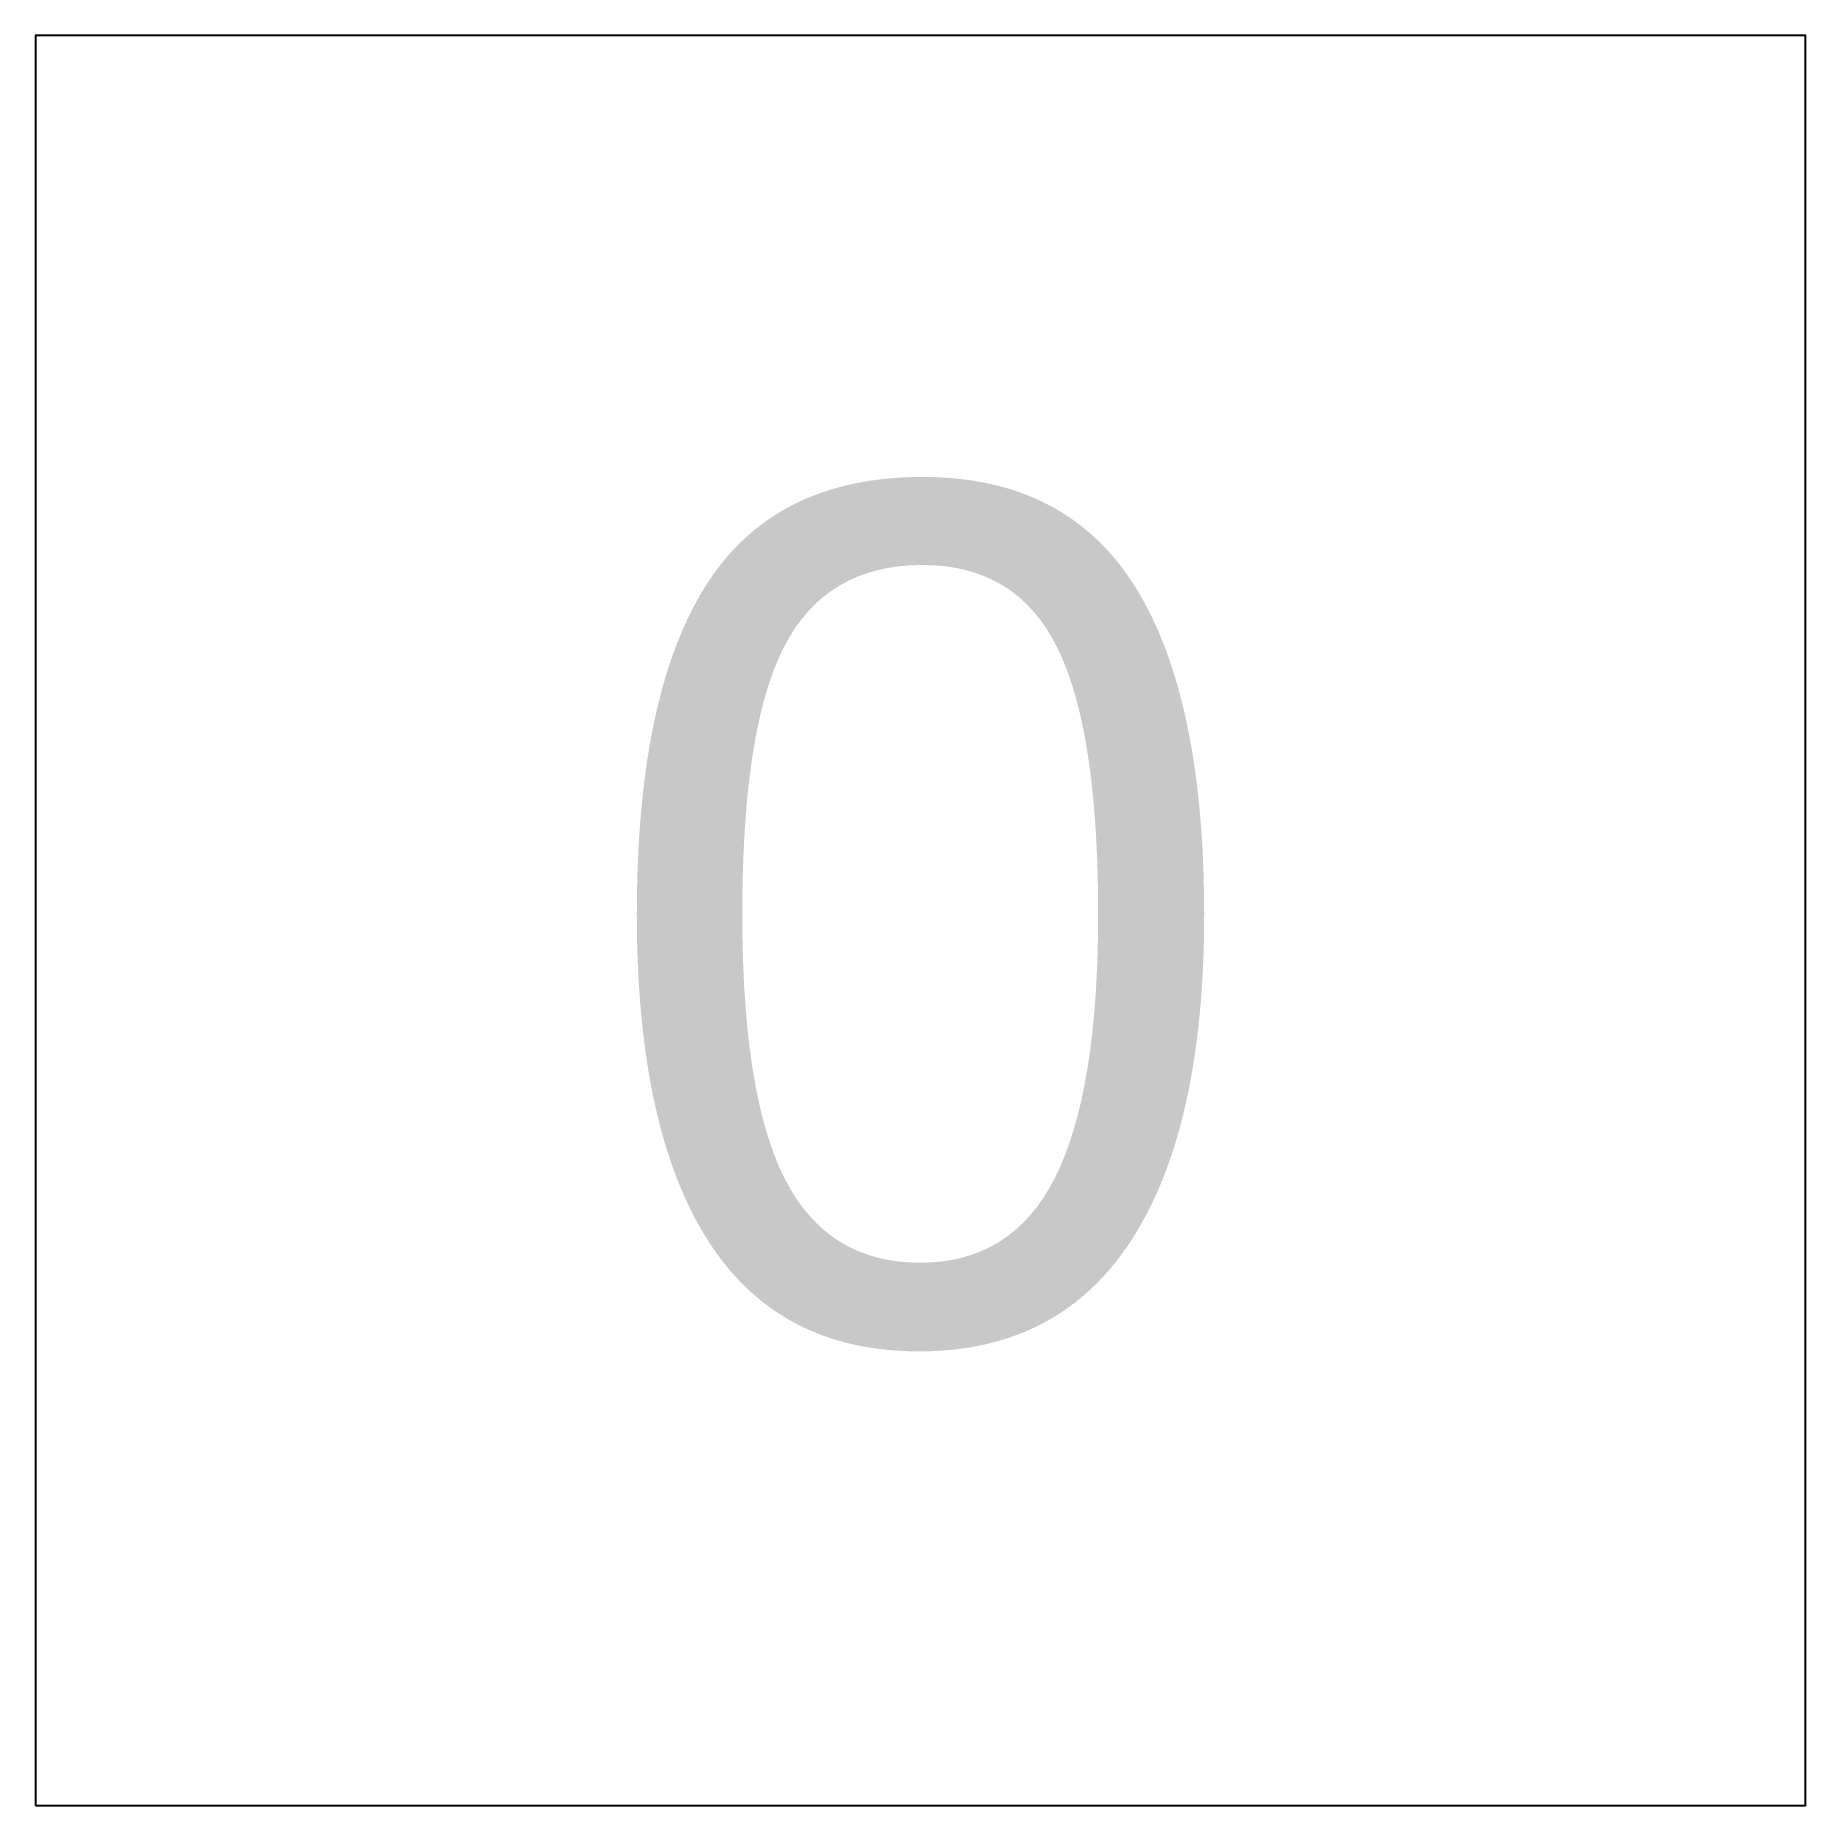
# Model space of a CAD drawing. Header units: feet. Extents: x -0.125 to 0.125, y -0.125 to 0.125.
import ezdxf

# ---------------------------------------------------------------- set-up
doc = ezdxf.new("R2010")
doc.units = ezdxf.units.FT
doc.header["$MEASUREMENT"] = 0
doc.layers.add('5-Graphics', color=7, linetype='Continuous')
doc.styles.get("Standard").update_dxf_attribs({"font": 'arial.ttf'})

msp = doc.modelspace()

# ---------------------------------------------------------------- linework, layer by layer
at = {"layer": '5-Graphics'}
msp.add_lwpolyline([(-0.125, -0.125), (0.125, -0.125), (0.125, 0.125), (-0.125, 0.125)], close=True, dxfattribs=at)

# ---------------------------------------------------------------- texts
at = {"layer": '5-Graphics', "insert": (0, 0), "char_height": 0.12, "attachment_point": 5}
msp.add_mtext_dynamic_manual_height_columns('0', width=0.2412487, gutter_width=1, heights=[0], dxfattribs=at)

doc.saveas('drawing.dxf')
